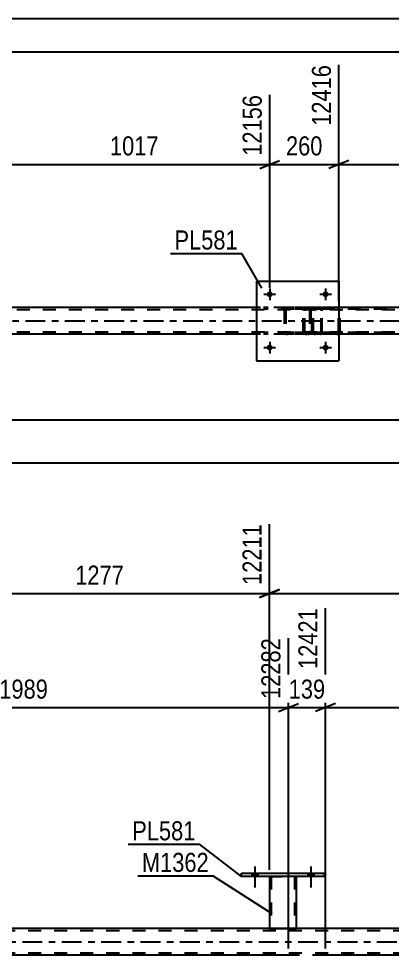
# Model space of a CAD drawing. Header units: millimetres. Extents: x 0 to 841, y 0 to 594.
# Drawn here: x 492.2 to 548.3, y 453.3 to 594 of the extents above; entities that cross this region are included whole.
import ezdxf

# ---------------------------------------------------------------- set-up
doc = ezdxf.new("R2010")
doc.units = ezdxf.units.MM
doc.linetypes.add('DXK_LINE_DOT2', pattern=[3.9198, 1.9599, -1.9599])
doc.linetypes.add('DXK_LINE_DOT3', pattern=[5.9187, 2.979, -0.9799, 0.9799, -0.9799])
doc.styles.add('Arial Narrow', font='ARIALN.TTF', dxfattribs={"height": 0.2})

# ---------------------------------------------------------------- blocks, each defined once
blk = doc.blocks.new('Unknown-247343380-1135 - 18088')
at = {"color": 5, "linetype": 'Continuous'}
for p, q in [((841, 594), (0, 594)), ((836, 589), (5, 589))]:
    blk.add_line(p, q, dxfattribs=at)
blk = doc.blocks.new('Part-247343380-4740 - 4602')
at = {"color": 7, "linetype": 'DXK_LINE_DOT2'}
for p, q in [((764.32, 550.27), (102.57, 550.27)), ((540.3, 550.59), (527.9, 550.59)), ((764.32, 546.91), (102.57, 546.91)), ((540.3, 546.59), (527.9, 546.59))]:
    blk.add_line(p, q, dxfattribs=at)
at = {"color": 2, "linetype": 'Continuous'}
for p, q in [((527.9, 550.59), (489.22, 550.59)), ((578.98, 550.59), (540.3, 550.59)), ((527.9, 546.59), (489.22, 546.59)), ((578.98, 546.59), (540.3, 546.59))]:
    blk.add_line(p, q, dxfattribs=at)
at = {"color": 7, "linetype": 'DXK_LINE_DOT3'}
blk.add_line((102.57, 548.59), (764.32, 548.59), dxfattribs=at)
blk = doc.blocks.new('Part-247343380-4633 - 4602')
at = {"color": 7, "linetype": 'DXK_LINE_DOT2'}
for p, q in [((537.52, 550.59), (528.97, 550.59)), ((537.52, 550.35), (528.97, 550.35)), ((534.96, 550.29), (534.92, 550.11)), ((535.19, 550.2), (535.25, 550.28)), ((535.43, 550.59), (535.23, 550.55)), ((535.25, 550.28), (535.33, 550.33)), ((535.33, 550.33), (535.43, 550.35)), ((536.24, 550.35), (536.24, 550.59)), ((537.62, 550.55), (537.52, 550.59)), ((537.52, 550.35), (537.57, 550.33)), ((537.57, 550.33), (537.61, 550.28)), ((537.61, 550.28), (537.64, 550.2)), ((537.71, 550.45), (537.62, 550.55)), ((537.77, 550.29), (537.71, 550.45)), ((537.79, 550.11), (537.77, 550.29)), ((534.92, 547.07), (534.92, 550.11)), ((535.18, 550.11), (535.19, 550.2)), ((535.18, 547.07), (535.18, 550.11)), ((537.64, 550.2), (537.65, 550.11)), ((537.65, 547.07), (537.65, 550.11)), ((537.79, 547.07), (537.79, 550.11)), ((537.52, 546.83), (528.97, 546.83)), ((537.52, 546.59), (528.97, 546.59)), ((534.92, 547.07), (534.94, 546.98)), ((534.94, 546.98), (534.96, 546.88)), ((535.19, 546.98), (535.18, 547.07)), ((535.25, 546.9), (535.19, 546.98)), ((535.23, 546.62), (535.43, 546.59)), ((535.33, 546.85), (535.25, 546.9)), ((535.43, 546.83), (535.33, 546.85)), ((536.24, 546.59), (536.24, 546.83)), ((537.57, 546.85), (537.52, 546.83)), ((537.52, 546.59), (537.62, 546.62)), ((537.61, 546.9), (537.57, 546.85)), ((537.64, 546.98), (537.61, 546.9)), ((537.62, 546.62), (537.71, 546.73)), ((537.65, 547.07), (537.64, 546.98)), ((537.71, 546.73), (537.77, 546.88)), ((537.77, 546.88), (537.79, 547.07))]:
    blk.add_line(p, q, dxfattribs=at)
for centre, start, end in [((535.41, 550.09), 111.1941, 156.1506), ((535.41, 547.08), 203.8494, 248.8059)]:
    blk.add_arc(centre, 0.492, start, end, dxfattribs=at)
blk = doc.blocks.new('Part-247343380-18736 - 4602')
at = {"color": 7, "linetype": 'DXK_LINE_DOT2'}
for p, q in [((532.1, 550.11), (532.13, 550.29)), ((532.13, 550.29), (532.1, 550.11)), ((532.35, 550.2), (532.41, 550.28)), ((532.39, 550.55), (532.58, 550.59)), ((532.58, 550.59), (532.39, 550.55)), ((532.41, 550.28), (532.48, 550.33)), ((532.48, 550.33), (532.58, 550.35)), ((535.62, 550.59), (532.58, 550.59)), ((535.62, 550.35), (532.58, 550.35)), ((535.62, 550.59), (535.8, 550.55)), ((535.8, 550.55), (535.62, 550.59)), ((535.62, 550.35), (535.71, 550.33)), ((535.71, 550.33), (535.79, 550.28)), ((535.79, 550.28), (535.84, 550.2)), ((536.06, 550.29), (536.1, 550.11)), ((536.1, 550.11), (536.06, 550.29)), ((532.1, 550.11), (532.1, 547.07)), ((532.34, 550.11), (532.35, 550.2)), ((532.34, 550.11), (532.34, 547.07)), ((535.84, 550.2), (535.86, 550.11)), ((535.86, 550.11), (535.86, 547.07)), ((536.1, 550.11), (536.1, 547.07)), ((532.13, 546.88), (532.1, 547.07)), ((532.1, 547.07), (532.13, 546.88)), ((532.35, 546.98), (532.34, 547.07)), ((532.41, 546.9), (532.35, 546.98)), ((532.58, 546.59), (532.39, 546.62)), ((532.39, 546.62), (532.58, 546.59)), ((532.48, 546.85), (532.41, 546.9)), ((532.58, 546.83), (532.48, 546.85)), ((535.62, 546.83), (532.58, 546.83)), ((535.62, 546.59), (532.58, 546.59)), ((535.71, 546.85), (535.62, 546.83)), ((535.8, 546.62), (535.62, 546.59)), ((535.62, 546.59), (535.8, 546.62)), ((535.79, 546.9), (535.71, 546.85)), ((535.84, 546.98), (535.79, 546.9)), ((535.86, 547.07), (535.84, 546.98)), ((536.1, 547.07), (536.06, 546.88)), ((536.06, 546.88), (536.1, 547.07))]:
    blk.add_line(p, q, dxfattribs=at)
at = {"color": 7, "linetype": 'DXK_LINE_DOT3'}
blk.add_line((534.1, 548.59), (534.1, 548.59), dxfattribs=at)
at = {"color": 7, "linetype": 'DXK_LINE_DOT2'}
for centre, start, end in [((532.58, 550.11), 112.5, 157.5), ((532.58, 550.11), 112.5, 157.5), ((535.62, 550.11), 22.5, 67.5), ((535.62, 550.11), 22.5, 67.5), ((532.58, 547.07), 202.5, 247.5), ((532.58, 547.07), 202.5, 247.5), ((535.62, 547.07), 292.5, 337.5), ((535.62, 547.07), 292.5, 337.5)]:
    blk.add_arc(centre, 0.48, start, end, dxfattribs=at)
blk = doc.blocks.new('Part-247343380-4636 - 4602')
at = {"color": 7, "linetype": 'DXK_LINE_DOT2'}
for p, q in [((536.28, 550.29), (536.24, 550.11)), ((536.52, 550.2), (536.57, 550.28)), ((536.75, 550.59), (536.56, 550.55)), ((536.57, 550.28), (536.66, 550.33)), ((536.66, 550.33), (536.75, 550.35)), ((547.53, 550.59), (536.75, 550.59)), ((547.53, 550.35), (536.75, 550.35)), ((540.18, 550.55), (539.99, 550.59)), ((539.99, 550.35), (540.09, 550.33)), ((540.09, 550.33), (540.17, 550.28)), ((540.17, 550.28), (540.22, 550.2)), ((540.47, 550.24), (540.46, 550.29)), ((540.5, 550.11), (540.47, 550.24)), ((536.24, 547.07), (536.24, 550.11)), ((536.5, 550.11), (536.52, 550.2)), ((536.5, 547.07), (536.5, 550.11)), ((540.22, 550.2), (540.24, 550.11)), ((540.24, 547.07), (540.24, 550.11)), ((540.5, 547.07), (540.5, 550.11)), ((536.24, 547.07), (536.26, 546.98)), ((536.26, 546.98), (536.28, 546.88)), ((536.52, 546.98), (536.5, 547.07)), ((536.57, 546.9), (536.52, 546.98)), ((536.56, 546.62), (536.75, 546.59)), ((536.66, 546.85), (536.57, 546.9)), ((536.75, 546.83), (536.66, 546.85)), ((547.53, 546.83), (536.75, 546.83)), ((547.53, 546.59), (536.75, 546.59)), ((540.09, 546.85), (539.99, 546.83)), ((539.99, 546.59), (540.18, 546.62)), ((540.17, 546.9), (540.09, 546.85)), ((540.22, 546.98), (540.17, 546.9)), ((540.24, 547.07), (540.22, 546.98)), ((540.46, 546.88), (540.48, 546.98)), ((540.48, 546.98), (540.5, 547.07))]:
    blk.add_line(p, q, dxfattribs=at)
for centre, start, end in [((536.73, 550.09), 110.7583, 155.68), ((540.01, 550.09), 24.32, 69.2417), ((536.73, 547.09), 204.32, 249.2417), ((540.01, 547.09), 290.7583, 335.68)]:
    blk.add_arc(centre, 0.496, start, end, dxfattribs=at)
blk = doc.blocks.new('Part-247343380-18737 - 4602')
at = {"color": 2, "linetype": 'Continuous'}
for p, q in [((527.9, 554.59), (527.9, 542.59)), ((527.9, 554.59), (540.3, 554.59)), ((540.3, 554.59), (540.3, 542.59)), ((527.9, 542.59), (540.3, 542.59))]:
    blk.add_line(p, q, dxfattribs=at)
blk = doc.blocks.new('Bolt-247343380-18765 - 4602')
at = {"linetype": 'Continuous'}
for points in [[(530.34, 544.59, -1), (529.46, 544.59, -1)], [(538.74, 544.59, -1), (537.86, 544.59, -1)]]:
    blk.add_hatch(color=1, dxfattribs=at).paths.add_polyline_path(points)
at = {"color": 1, "linetype": 'Continuous'}
for p, q in [((529.9, 545.47), (529.9, 543.71)), ((538.3, 545.47), (538.3, 543.71)), ((529.02, 544.59), (530.78, 544.59)), ((537.42, 544.59), (539.18, 544.59))]:
    blk.add_line(p, q, dxfattribs=at)
blk = doc.blocks.new('Bolt-247343380-18766 - 4602')
at = {"linetype": 'Continuous'}
for points in [[(530.34, 552.59, -1), (529.46, 552.59, -1)], [(538.74, 552.59, -1), (537.86, 552.59, -1)]]:
    blk.add_hatch(color=1, dxfattribs=at).paths.add_polyline_path(points)
at = {"color": 1, "linetype": 'Continuous'}
for p, q in [((529.9, 553.47), (529.9, 551.71)), ((538.3, 553.47), (538.3, 551.71)), ((529.02, 552.59), (530.78, 552.59)), ((537.42, 552.59), (539.18, 552.59))]:
    blk.add_line(p, q, dxfattribs=at)
blk = doc.blocks.new('Bolt-247343380-19194 - 4843')
at = {"linetype": 'Continuous'}
for points in [[(527.24, 465.12), (528.12, 465.12), (528.12, 465.6), (527.24, 465.6)], [(535.64, 465.12), (536.52, 465.12), (536.52, 465.6), (535.64, 465.6)]]:
    blk.add_hatch(color=1, dxfattribs=at).paths.add_polyline_path(points)
at = {"color": 1, "linetype": 'Continuous'}
for p, q in [((527.68, 466.6), (527.68, 463.48)), ((536.08, 466.6), (536.08, 463.48)), ((527.24, 465.6), (527.24, 465.12)), ((528.12, 465.6), (528.12, 465.12)), ((535.64, 465.6), (535.64, 465.12)), ((536.52, 465.6), (536.52, 465.12))]:
    blk.add_line(p, q, dxfattribs=at)
blk = doc.blocks.new('Part-247343380-4993 - 4843')
at = {"color": 2, "linetype": 'Continuous'}
for p, q in [((756.18, 457.28), (54.76, 457.28)), ((532.71, 453.28), (453.15, 453.28)), ((617.84, 453.28), (538.28, 453.28))]:
    blk.add_line(p, q, dxfattribs=at)
at = {"color": 7, "linetype": 'DXK_LINE_DOT2'}
for p, q in [((762.1, 456.96), (54.76, 456.96)), ((762.1, 453.6), (54.76, 453.6)), ((538.28, 453.28), (532.71, 453.28))]:
    blk.add_line(p, q, dxfattribs=at)
at = {"color": 7, "linetype": 'DXK_LINE_DOT3'}
blk.add_line((54.76, 455.28), (762.1, 455.28), dxfattribs=at)
blk = doc.blocks.new('Part-247343380-19164 - 4843')
at = {"color": 2, "linetype": 'Continuous'}
for p, q in [((529.88, 465.12), (529.88, 457.28)), ((533.88, 465.12), (533.88, 457.28)), ((529.88, 457.28), (533.88, 457.28))]:
    blk.add_line(p, q, dxfattribs=at)
at = {"color": 7, "linetype": 'DXK_LINE_DOT2'}
for p, q in [((529.88, 465.12), (533.88, 465.12)), ((529.88, 465.12), (529.88, 465.12)), ((529.88, 465.12), (529.88, 465.12)), ((530.12, 465.12), (530.12, 457.28)), ((533.64, 465.12), (533.64, 457.28)), ((533.88, 465.12), (533.88, 465.12)), ((533.88, 465.12), (533.88, 465.12)), ((533.59, 457.28), (533.62, 457.28)), ((533.59, 457.28), (533.62, 457.28)), ((533.62, 457.28), (533.64, 457.28)), ((533.62, 457.28), (533.64, 457.28))]:
    blk.add_line(p, q, dxfattribs=at)
blk = doc.blocks.new('Part-247343380-19165 - 4843')
at = {"color": 2, "linetype": 'Continuous'}
for p, q in [((525.68, 465.12), (525.68, 465.6)), ((525.68, 465.6), (538.08, 465.6)), ((538.08, 465.12), (525.68, 465.12)), ((538.08, 465.6), (538.08, 465.12))]:
    blk.add_line(p, q, dxfattribs=at)
blk = doc.blocks.new('Bolt-247343380-19193 - 4843')
at = {"linetype": 'Continuous'}
for points in [[(527.24, 465.12), (528.12, 465.12), (528.12, 465.6), (527.24, 465.6)], [(535.64, 465.12), (536.52, 465.12), (536.52, 465.6), (535.64, 465.6)]]:
    blk.add_hatch(color=1, dxfattribs=at).paths.add_polyline_path(points)
at = {"color": 1, "linetype": 'Continuous'}
for p, q in [((527.68, 466.6), (527.68, 463.48)), ((536.08, 466.6), (536.08, 463.48)), ((527.24, 465.6), (527.24, 465.12)), ((528.12, 465.6), (528.12, 465.12)), ((535.64, 465.6), (535.64, 465.12)), ((536.52, 465.6), (536.52, 465.12))]:
    blk.add_line(p, q, dxfattribs=at)
blk = doc.blocks.new('StraightDimension-247343380-4778 - 4602')
at = {"color": 7, "linetype": 'Continuous'}
blk.add_line((65.45, 533.74), (764.32, 533.74), dxfattribs=at)
blk = doc.blocks.new('StraightDimension-247343380-21976 - 4602')
at = {"color": 7, "linetype": 'Continuous'}
blk.add_line((64.81, 527.29), (764.96, 527.29), dxfattribs=at)
blk = doc.blocks.new('StraightDimension-247343380-31581 - 4602')
at = {"color": 7, "linetype": 'Continuous'}
for p, q in [((540.3, 551.59), (540.3, 587.05)), ((580.98, 553.59), (580.98, 582.55)), ((541.8, 572.71), (538.8, 571.51)), ((540.3, 572.11), (580.98, 572.11)), ((579.48, 571.51), (582.48, 572.71))]:
    blk.add_line(p, q, dxfattribs=at)
at = {"color": 0}
blk.add_wipeout([(564.89, 572.86), (564.89, 577.06), (556.38, 577.06), (556.38, 572.86)], dxfattribs=at)
at = {"color": 3, "style": 'Arial Narrow'}
blk.add_text('1017', height=2.863, dxfattribs=at).set_placement((556.98, 573.46))
at = {"color": 0, "linetype": 'Continuous'}
blk.add_wipeout([(580.38, 583.15), (576.18, 583.15), (576.18, 572.81), (580.38, 572.81)], dxfattribs=at)
at = {"color": 3, "linetype": 'Continuous', "style": 'Arial Narrow'}
blk.add_text('13433', height=2.863, rotation=90.0002, dxfattribs=at).set_placement((579.78, 573.41))
blk = doc.blocks.new('StraightDimension-247343380-31582 - 4602')
at = {"color": 7, "linetype": 'Continuous'}
for p, q in [((540.3, 551.59), (540.3, 587.05)), ((529.9, 553.59), (529.9, 582.55)), ((528.4, 571.51), (531.4, 572.71)), ((529.9, 572.11), (540.3, 572.11)), ((541.8, 572.71), (538.8, 571.51))]:
    blk.add_line(p, q, dxfattribs=at)
at = {"color": 0}
blk.add_wipeout([(538.44, 572.86), (538.44, 577.06), (531.75, 577.06), (531.75, 572.86)], dxfattribs=at)
at = {"color": 3, "style": 'Arial Narrow'}
blk.add_text('260', height=2.863, dxfattribs=at).set_placement((532.35, 573.46))
at = {"color": 0, "linetype": 'Continuous'}
blk.add_wipeout([(539.7, 587.65), (535.5, 587.65), (535.5, 577.31), (539.7, 577.31)], dxfattribs=at)
at = {"color": 3, "linetype": 'Continuous', "style": 'Arial Narrow'}
blk.add_text('12416', height=2.863, rotation=90.0002, dxfattribs=at).set_placement((539.1, 577.91))
blk = doc.blocks.new('StraightDimension-247343380-31583 - 4602')
at = {"color": 7, "linetype": 'Continuous'}
for p, q in [((489.22, 551.59), (489.22, 587.05)), ((529.9, 553.59), (529.9, 582.55)), ((490.72, 572.71), (487.72, 571.51)), ((489.22, 572.11), (529.9, 572.11)), ((528.4, 571.51), (531.4, 572.71))]:
    blk.add_line(p, q, dxfattribs=at)
at = {"color": 0}
blk.add_wipeout([(513.81, 572.86), (513.81, 577.06), (505.3, 577.06), (505.3, 572.86)], dxfattribs=at)
at = {"color": 3, "style": 'Arial Narrow'}
blk.add_text('1017', height=2.863, dxfattribs=at).set_placement((505.9, 573.46))
at = {"color": 0, "linetype": 'Continuous'}
blk.add_wipeout([(529.3, 583.15), (525.1, 583.15), (525.1, 572.81), (529.3, 572.81)], dxfattribs=at)
at = {"color": 3, "linetype": 'Continuous', "style": 'Arial Narrow'}
blk.add_text('12156', height=2.863, rotation=90.0002, dxfattribs=at).set_placement((528.7, 573.41))
blk = doc.blocks.new('StraightDimension-247343380-32858 - 4843')
at = {"color": 7, "linetype": 'Continuous'}
for p, q in [((478.8, 466.12), (478.8, 518.06)), ((529.88, 466.12), (529.88, 518.06)), ((480.3, 508.22), (477.3, 507.02)), ((528.38, 507.02), (531.38, 508.22)), ((478.8, 507.62), (529.88, 507.62))]:
    blk.add_line(p, q, dxfattribs=at)
at = {"color": 0}
blk.add_wipeout([(508.6, 508.37), (508.6, 512.57), (500.08, 512.57), (500.08, 508.37)], dxfattribs=at)
at = {"color": 3, "style": 'Arial Narrow'}
blk.add_text('1277', height=2.863, dxfattribs=at).set_placement((500.68, 508.97))
at = {"color": 0, "linetype": 'Continuous'}
blk.add_wipeout([(529.28, 518.66), (525.08, 518.66), (525.08, 508.32), (529.28, 508.32)], dxfattribs=at)
at = {"color": 3, "linetype": 'Continuous', "style": 'Arial Narrow'}
blk.add_text('12211', height=2.863, rotation=90.0002, dxfattribs=at).set_placement((528.68, 508.92))
blk = doc.blocks.new('StraightDimension-247343380-6076 - 4843')
at = {"color": 7, "linetype": 'Continuous'}
for p, q in [((538.28, 454.28), (538.28, 505.43)), ((617.84, 454.28), (617.84, 500.93)), ((539.78, 491.09), (536.78, 489.89)), ((538.28, 490.49), (617.84, 490.49)), ((616.34, 489.89), (619.34, 491.09))]:
    blk.add_line(p, q, dxfattribs=at)
at = {"color": 0}
blk.add_wipeout([(582.32, 491.24), (582.32, 495.44), (573.81, 495.44), (573.81, 491.24)], dxfattribs=at)
at = {"color": 3, "style": 'Arial Narrow'}
blk.add_text('1989', height=2.863, dxfattribs=at).set_placement((574.41, 491.84))
at = {"color": 0, "linetype": 'Continuous'}
blk.add_wipeout([(617.24, 501.53), (613.04, 501.53), (613.04, 491.19), (617.24, 491.19)], dxfattribs=at)
at = {"color": 3, "linetype": 'Continuous', "style": 'Arial Narrow'}
blk.add_text('14410', height=2.863, rotation=90.0002, dxfattribs=at).set_placement((616.64, 491.79))
blk = doc.blocks.new('StraightDimension-247343380-5939 - 4843')
at = {"color": 7, "linetype": 'Continuous'}
for p, q in [((453.15, 454.28), (453.15, 505.43)), ((532.71, 454.28), (532.71, 500.93)), ((454.65, 491.09), (451.65, 489.89)), ((453.15, 490.49), (532.71, 490.49)), ((531.21, 489.89), (534.21, 491.09))]:
    blk.add_line(p, q, dxfattribs=at)
at = {"color": 0}
blk.add_wipeout([(497.19, 491.24), (497.19, 495.44), (488.67, 495.44), (488.67, 491.24)], dxfattribs=at)
at = {"color": 3, "style": 'Arial Narrow'}
blk.add_text('1989', height=2.863, dxfattribs=at).set_placement((489.27, 491.84))
at = {"color": 0, "linetype": 'Continuous'}
blk.add_wipeout([(532.11, 501.53), (527.91, 501.53), (527.91, 491.19), (532.11, 491.19)], dxfattribs=at)
at = {"color": 3, "linetype": 'Continuous', "style": 'Arial Narrow'}
blk.add_text('12282', height=2.863, rotation=90.0002, dxfattribs=at).set_placement((531.51, 491.79))
blk = doc.blocks.new('StraightDimension-247343380-32857 - 4843')
at = {"color": 7, "linetype": 'Continuous'}
for p, q in [((529.88, 466.12), (529.88, 518.06)), ((580.96, 466.12), (580.96, 518.06)), ((531.38, 508.22), (528.38, 507.02)), ((579.46, 507.02), (582.46, 508.22)), ((529.88, 507.62), (580.96, 507.62))]:
    blk.add_line(p, q, dxfattribs=at)
at = {"color": 0}
blk.add_wipeout([(559.68, 508.37), (559.68, 512.57), (551.17, 512.57), (551.17, 508.37)], dxfattribs=at)
at = {"color": 3, "style": 'Arial Narrow'}
blk.add_text('1277', height=2.863, dxfattribs=at).set_placement((551.77, 508.97))
at = {"color": 0, "linetype": 'Continuous'}
blk.add_wipeout([(580.36, 518.66), (576.16, 518.66), (576.16, 508.32), (580.36, 508.32)], dxfattribs=at)
at = {"color": 3, "linetype": 'Continuous', "style": 'Arial Narrow'}
blk.add_text('13488', height=2.863, rotation=90.0002, dxfattribs=at).set_placement((579.76, 508.92))
blk = doc.blocks.new('StraightDimension-247343380-5963 - 4843')
at = {"color": 7, "linetype": 'Continuous'}
for p, q in [((538.28, 454.28), (538.28, 505.43)), ((532.71, 454.28), (532.71, 500.93)), ((531.21, 489.89), (534.21, 491.09)), ((532.71, 490.49), (538.28, 490.49)), ((539.78, 491.09), (536.78, 489.89))]:
    blk.add_line(p, q, dxfattribs=at)
at = {"color": 0}
blk.add_wipeout([(538.84, 491.24), (538.84, 495.44), (532.16, 495.44), (532.16, 491.24)], dxfattribs=at)
at = {"color": 3, "style": 'Arial Narrow'}
blk.add_text('139', height=2.863, dxfattribs=at).set_placement((532.76, 491.84))
at = {"color": 0, "linetype": 'Continuous'}
blk.add_wipeout([(537.68, 506.03), (533.48, 506.03), (533.48, 495.69), (537.68, 495.69)], dxfattribs=at)
at = {"color": 3, "linetype": 'Continuous', "style": 'Arial Narrow'}
blk.add_text('12421', height=2.863, rotation=90.0002, dxfattribs=at).set_placement((537.08, 496.29))
blk = doc.blocks.new('Mark-247343380-32352 - 4602')
at = {"color": 0}
blk.add_wipeout([(525.1, 559.32), (525.1, 562.32), (515.6, 562.32), (515.6, 559.32)], dxfattribs=at)
blk.add_wipeout([(525.1, 559.32), (525.1, 562.32), (515.6, 562.32), (515.6, 559.32)], dxfattribs=at)
at = {"color": 30, "linetype": 'Continuous'}
for p in [(515, 558.72), (528.7, 553.53)]:
    blk.add_line(p, (525.7, 558.72), dxfattribs=at)
at = {"color": 3, "style": 'Arial Narrow'}
blk.add_text('PL581', height=2.863, dxfattribs=at).set_placement((515.6, 559.32))
blk = doc.blocks.new('Mark-247343380-33100 - 4843')
at = {"color": 0}
blk.add_wipeout([(520.75, 465.8), (520.75, 468.8), (510.7, 468.8), (510.7, 465.8)], dxfattribs=at)
blk.add_wipeout([(520.75, 465.8), (520.75, 468.8), (510.7, 468.8), (510.7, 465.8)], dxfattribs=at)
at = {"color": 30, "linetype": 'Continuous'}
for p in [(510.1, 465.2), (530.28, 459.48)]:
    blk.add_line(p, (521.35, 465.2), dxfattribs=at)
at = {"color": 3, "style": 'Arial Narrow'}
blk.add_text('M1362', height=2.863, dxfattribs=at).set_placement((510.7, 465.8))
blk = doc.blocks.new('Mark-247343380-33103 - 4843')
at = {"color": 0}
blk.add_wipeout([(518.75, 470.55), (518.75, 473.55), (509.25, 473.55), (509.25, 470.55)], dxfattribs=at)
blk.add_wipeout([(518.75, 470.55), (518.75, 473.55), (509.25, 473.55), (509.25, 470.55)], dxfattribs=at)
at = {"color": 30, "linetype": 'Continuous'}
for p in [(508.65, 469.95), (525.68, 465.12)]:
    blk.add_line(p, (519.35, 469.95), dxfattribs=at)
at = {"color": 3, "style": 'Arial Narrow'}
blk.add_text('PL581', height=2.863, dxfattribs=at).set_placement((509.25, 470.55))

msp = doc.modelspace()

# ---------------------------------------------------------------- block references
for name in ['Unknown-247343380-1135 - 18088', 'Part-247343380-18737 - 4602', 'Bolt-247343380-18766 - 4602', 'Part-247343380-4740 - 4602', 'Part-247343380-4633 - 4602', 'Part-247343380-18736 - 4602', 'Part-247343380-4636 - 4602', 'Bolt-247343380-18765 - 4602', 'Bolt-247343380-19194 - 4843', 'Bolt-247343380-19193 - 4843', 'Part-247343380-19165 - 4843', 'Part-247343380-19164 - 4843', 'Part-247343380-4993 - 4843']:
    msp.add_blockref(name, (0, 0))

# ---------------------------------------------------------------- next in the draw order: block references
for name in ['StraightDimension-247343380-31581 - 4602', 'StraightDimension-247343380-4778 - 4602', 'StraightDimension-247343380-32858 - 4843', 'StraightDimension-247343380-6076 - 4843']:
    msp.add_blockref(name, (0, 0))

# ---------------------------------------------------------------- next in the draw order: block references
for name in ['StraightDimension-247343380-31582 - 4602', 'StraightDimension-247343380-21976 - 4602', 'StraightDimension-247343380-5939 - 4843']:
    msp.add_blockref(name, (0, 0))

# ---------------------------------------------------------------- next in the draw order: block references
for name in ['StraightDimension-247343380-31583 - 4602', 'StraightDimension-247343380-32857 - 4843']:
    msp.add_blockref(name, (0, 0))

# ---------------------------------------------------------------- next in the draw order: block references
for name in ['Mark-247343380-32352 - 4602', 'StraightDimension-247343380-5963 - 4843', 'Mark-247343380-33100 - 4843']:
    msp.add_blockref(name, (0, 0))

# ---------------------------------------------------------------- next in the draw order: block references
msp.add_blockref('Mark-247343380-33103 - 4843', (0, 0))

doc.saveas('drawing.dxf')
